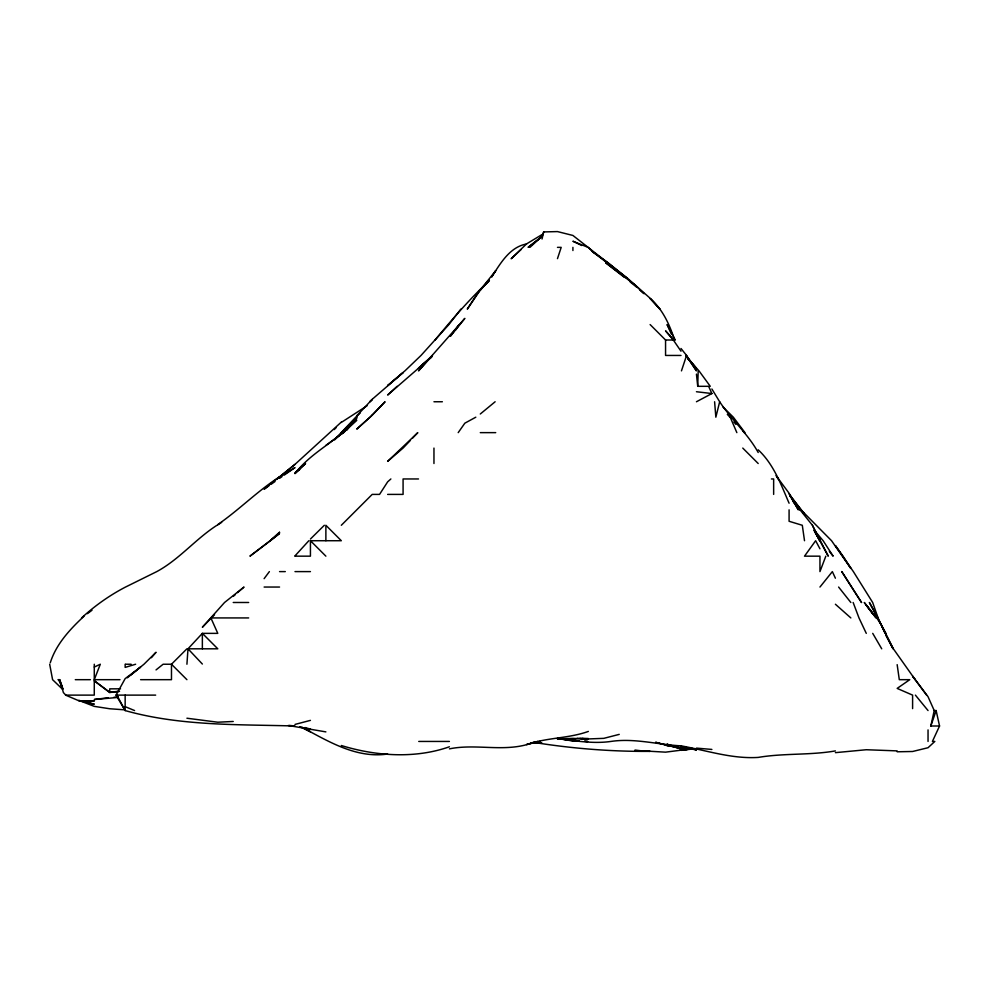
<?xml version="1.0" encoding="UTF-8"?>
<svg xmlns="http://www.w3.org/2000/svg" width="989" height="989" viewBox="0 0 989 989"><rect width="100%" height="100%" fill="white"/><g stroke="black" fill="none" stroke-linecap="round" stroke-linejoin="round"><path stroke-width="1.48" d="M696.441 401.757L711.882 393.548L708.619 386.316L697.727 386.316L698.185 370.875M186.921 664.237L187.997 648.809L202.362 633.368L217.79 633.368L210.88 617.927L248.672 617.927M934.222 710.559L936.138 710.559L939.55 726L930.822 726L934.222 710.559L928.041 696.713L912.6 676.167L926.582 695.119M542.034 239.029L543.678 231.921L557.475 231.587L572.915 235.456L627.508 278.243L650.119 298.245L659.91 309.124L650.119 298.48C662.704 309.248 669.578 324.577 674.585 340.006M711.882 388.998L719.671 401.757L715.851 417.197L714.602 401.757M557.475 258.636L561.196 247.361L557.475 247.361M681.458 370.875L686.576 355.447L681.001 348.487M930.822 726L936.138 710.559M825.827 556.164L819.955 571.605L819.955 556.164L804.514 556.164L815.641 540.723L819.955 548.808M50.254 662.84C56.076 644.173 69.996 629.264 84.016 616.221M939.55 726L932.404 741.441L934.828 741.441L928.041 747.721L912.6 751.492L897.159 751.788M289.381 725.419L294.994 726C238.262 724.344 180.319 726.149 125.158 710.572L116.059 695.119L125.158 678.615L140.599 667.043L131.092 674.819M458.204 432.638L464.842 423.181L475.808 417.197M452.987 333.194L459.267 324.565L450.292 336.235M264.112 578.676L269.379 571.605M346.731 430.264L349.463 426.704M351.293 424.33L356.757 417.197L353.666 420.325M460.825 309.124L448.895 324.565L421.017 355.447L404.921 370.875L387.639 385.574L403.079 372.606L372.198 399.296L356.757 415.912L359.996 412.87M819.955 587.046L832.355 571.605L835.396 578.206M356.757 417.197L343.591 432.638L356.757 418.483C339.363 440.389 311.832 451.058 294.994 473.644L305.564 463.52L294.994 473.014L299.642 469.565M450.391 336.235L452.369 333.899M455.336 330.4L464.842 318.371L418.52 370.875L432.465 355.447L418.52 368.341L431.179 357.425M151.404 657.71L156.039 652.27L143.961 664.237L127.358 677.799M435.135 340.006C452.196 319.088 469.849 298.975 489.431 280.369L480.283 290.037L467.29 309.124L477.341 293.684L495.724 270.652L491.632 276.982C500.335 263.618 509.607 247.015 526.593 243.974M294.994 555.88L308.84 540.723M346.311 428.249L348.4 426.061M410.447 440.352L403.079 448.066L387.639 461.369L417.803 432.638L412.549 438.152M334.233 429.585L336.26 427.532M186.921 648.809L171.48 664.237L171.48 679.678L140.599 679.678M341.316 525.283L372.198 494.401L379.553 494.401L387.639 481.853L390.878 478.96M341.316 432.638L348.524 425.468M310.435 539.03L324.33 525.283M214.539 614.725L202.362 627.261L224.552 602.486L243.999 587.046L237.545 592.646M334.702 439.536L359.996 412.697M334.702 439.759L341.316 433.516M294.994 464.36L277.031 478.96L294.994 464.36L341.316 422.093M521.203 249.426L511.152 258.759L526.593 243.863L542.034 234.566M397.108 386.316L387.639 395.031L432.144 356.386L418.52 368.032M529.943 247.361L542.034 236.284L528.114 247.361L542.034 236.68L543.678 231.921M325.876 445.384L343.393 432.638L356.757 420.412M233.231 596.392L235.394 594.525M81.568 617.927C94.721 605.874 109.334 595.502 125.158 587.231L156.769 571.605C179.293 559.428 195.513 539.067 216.937 525.283M480.283 414.008L495.13 401.757M156.039 669.912L163.123 664.237L171.48 664.237L186.921 679.678M217.79 524.59C239.264 509.755 257.56 490.915 279.553 476.822M87.44 613.65L92.002 610.238M341.316 434.146L343.393 432.638M268.959 485.797L264.112 489.209L276.759 478.96L294.994 467.574L284.313 475.029M271.382 484.078L275.016 481.519M341.316 422.427L367.055 405.799M279.553 478.342L281.927 476.686M217.79 524.85L221.66 522.328M94.276 667.043L100.309 664.237L94.276 679.678L120.003 679.678M449.402 746.782C414.947 758.922 375.832 756.14 341.316 745.508M135.629 664.237L125.158 667.39L125.158 664.237M588.356 731.427C568.329 738.647 546.558 737.435 526.593 744.692C501.126 751.566 474.881 743.666 449.402 748.858M537.769 741.441L526.593 744.532L539.982 741.441M294.994 724.418L310.435 720.375M619.238 734.382L603.797 738.35L588.356 738.944M696.441 749.885L681.001 746.448L696.441 749.699L681.001 747.944L692.226 748.735L665.56 752.159L634.678 750.379L650.119 751.368C610.893 751.665 571.827 748.512 533.096 742.294M692.226 748.648L681.001 750.33L692.226 749.044M835.396 750.911C809.867 755.373 783.783 753.062 758.204 757.413C731.761 759.07 706.616 750.404 681.001 745.842C657.623 744.655 634.444 737.918 610.918 741.441C593.079 744.012 575.19 740.736 557.475 738.709L572.915 739.451L557.475 738.832M108.308 697.727L94.276 699.495L118.136 697.418M118.136 691.385L109.717 692.275L94.276 680.791L109.717 692.523L119.545 691.323M835.396 752.654L866.277 749.736L897.159 750.886M113.92 697.294L118.136 697.035M690.829 748.179L681.001 748.76L655.596 742.282L665.56 745.051M233.231 721.463L217.79 722.217L186.921 718.224M691.806 748.327L681.001 748.76L666.957 744.173L681.001 748.994L691.806 749.019M557.475 738.907L572.915 738.387L588.356 739.129L579.937 738.301M387.639 754.026C356.324 758.637 328.645 741.49 302.251 727.434M579.097 740.971L572.915 741.058L557.475 738.338L561.69 738.882M120.522 688.814L109.717 688.851L109.717 692.523M650.119 324.565L665.56 340.006L673.311 340.006L681.001 351.219M681.001 355.447L665.56 355.447L665.56 340.006M433.948 401.757L442.367 401.757M480.283 432.638L495.724 432.638M418.52 478.96L403.079 478.96L403.079 494.401L387.639 494.401M771.408 478.96L773.645 478.96L773.645 494.401M294.994 556.164L310.435 556.164L310.435 540.723L341.316 540.723L325.876 525.283L325.876 540.723M279.553 571.605L285.302 571.605M294.994 571.605L310.435 571.605M264.112 587.046L279.553 587.046M233.231 602.486L248.672 602.486M49.685 664.237L52.59 679.678L62.319 689.036M125.615 664.237L131.141 664.237M57.968 679.678L59.711 679.678L62.937 688.962M75.288 679.678L90.395 679.678M116.059 695.119L155.669 695.119M418.755 741.441L449.402 741.441M579.097 740.712L564.496 739.376M83.472 700.719L94.276 701.028L78.836 700.756L65.558 695.119M531.229 742.887L542.034 743.209L534.592 742.319M582.187 738.313L588.356 738.523M578.775 740.971L564.496 739.203L578.775 740.885M685.216 748.141L692.226 748.562L688.023 748.166M125.158 709.867L109.717 708.754L94.276 706.369L78.836 700.373L94.276 704.143L78.836 700.583M577.131 738.301L588.356 739.129M696.441 748.117L711.882 749.427M685.216 748.191L692.226 748.809M696.441 391.731L711.882 393.548M288.207 725.469L325.876 731.885M557.475 738.4L561.69 738.956M675.388 746.757L665.56 745.236L679.591 747.585L672.582 746.312M558.884 738.239L561.69 738.721M666.957 745.31L669.776 745.805M304.909 727.545L310.435 729.091M125.158 706.641L134.578 710.559M581.755 245.519L572.915 241.229L588.356 247.473L593.511 252.516M299.964 726.643L310.435 731.724L301.83 727.274M593.116 252.232L608.136 262.802L627.014 278.243L591.917 251.169M624.442 277.427L605.725 262.802L634.678 284.647L644.074 293.684L639.895 290.024M630.08 281.853L636.768 287.292M835.396 604.242L850.837 617.927M722.959 406.924L733.331 417.197L744.977 432.638M742.764 448.079L758.204 463.52M310.435 540.723L325.876 556.164M202.362 664.039L187.997 648.809L217.79 648.809L202.362 633.368L202.362 648.809M727.323 414.354L729.944 417.197M789.086 494.018L804.514 514.144L789.988 495.588L799.693 509.842L797.925 507.592M814.837 530.908L823.145 540.723L833.134 556.164L829.363 551.417M673.855 340.006L665.56 330.845L673.262 340.006M800.979 509.842L831.564 540.723L850.837 568.44L842.999 556.164L835.396 545.594L853.371 571.605L872.669 602.486L878.059 617.927L885.068 633.368M758.204 449.834C773.732 464.298 780.865 484.289 789.086 503.216M744.223 432.638L742.764 430.648M792.844 500.854L812.414 525.283L828.275 556.164L814.194 530.425L819.955 539.042L815.69 533.306M733.887 421.957L735.865 424.33M873.238 614.466L864.262 602.486L876.749 617.927L881.718 625.617L893.364 648.809L915.208 679.678M915.394 695.119L928.041 710.559M838.61 587.046L850.837 602.486M792.622 500.854L796.157 505.342M866.277 605.243L876.069 617.927L866.277 605.206M758.204 452.529C747.845 433.652 731.341 419.645 719.671 401.757M710.275 386.316L699 370.875L687.85 358.624L696.441 368.415L685.97 355.447L696.441 370.875L686.576 355.447M775.994 475.573L789.086 493.239L798.333 509.842L789.976 495.687M814.676 531.711L819.955 540.723L814.293 530.425M872.731 633.368L881.718 648.809M878.059 617.927L869.38 602.486L881.718 625.641M116.875 695.119L125.146 710.559L125.158 695.119M675.289 340.006L667.093 324.565L671.506 334.381M885.649 634.654L893.055 648.809L885.736 634.654M62.072 686.156L58.759 679.678L62.814 688.962M866.277 633.368L858.984 617.927L853.148 602.486M812.414 525.283L819.683 540.723M730.203 417.197L736.854 432.638M59.711 679.678L63.395 692.584L65.781 695.119L94.276 695.119L94.276 664.237M804.514 540.723L802.302 525.283L789.086 521.277L789.086 509.842M897.159 664.645L899.298 679.678L909.756 679.678L897.159 688.406L912.6 695.119L912.6 708.619M696.441 374.114L697.727 386.316M928.041 729.894L928.041 741.441M572.915 247.361L572.915 250.526M433.961 448.079L433.961 463.52M488.9 280.394L480.283 290.098L488.9 280.382M372.198 415.195L356.757 429.102L370.059 417.197L385.055 401.757L372.198 415.195M372.198 399.531L369.837 401.757L372.198 399.531M279.553 532.28L270.405 540.723L249.945 556.164L279.553 533.491L270.269 540.723L279.553 532.28M587.553 741.441L584.623 741.28L587.553 741.441M778.417 478.96L776.822 476.785L778.343 478.96M861.518 602.486L841.763 571.605L861.518 602.486M885.81 633.368L881.718 625.901L885.724 633.368"/></g></svg>
